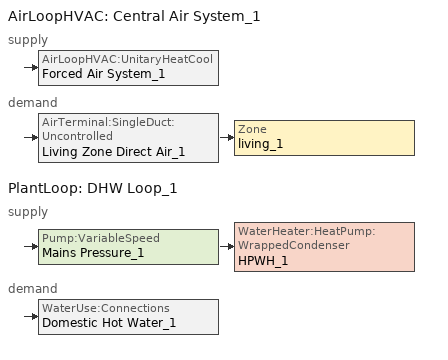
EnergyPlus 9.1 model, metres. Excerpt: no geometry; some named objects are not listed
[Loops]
AirLoopHVAC 'Central Air System_1'
 supply: AirLoopHVAC:UnitaryHeatCool 'Forced Air System_1'
 demand: AirTerminal:SingleDuct:Uncontrolled 'Living Zone Direct Air_1' > Zone 'living_1'
PlantLoop 'DHW Loop_1'
 supply: Pump:VariableSpeed 'Mains Pressure_1' > WaterHeater:HeatPump:WrappedCondenser 'HPWH_1'
 demand: WaterUse:Connections 'Domestic Hot Water_1'
[EnergyManagementSystem:Sensor]
SensibleLoadPredicted_1: living_1; Zone Predicted Sensible Load to Setpoint Heat Transfer Rate
Tout_1: living_1; Zone Outdoor Air Drybulb Temperature
Tin_1; HPWH_amb_temp_1: living_1; Zone Mean Air Temperature
Phiin_1; HPWH_amb_rh_1: living_1; Zone Air Relative Humidity
Win_1: living_1; Zone Mean Air Humidity Ratio
Fan_RTF_Sensor_1: Supply Fan_1; Fan Runtime Fraction
AH_MFR_Sensor_1: Air Demand Inlet Node_1; System Node Mass Flow Rate
AH_VFR_Sensor_1: Air Demand Inlet Node_1; System Node Current Density Volume Flow Rate
AH_Tout_Sensor_1: Air Demand Inlet Node_1; System Node Temperature
AH_Wout_Sensor_1: Air Demand Inlet Node_1; System Node Humidity Ratio
RA_T_Sensor_1: Living Return Node_1; System Node Temperature
RA_W_Sensor_1: Living Return Node_1; System Node Humidity Ratio
HPWH_tank_losses_1: Water Heater_1; Water Heater Heat Loss Rate
HPWH_sens_cool_1: HPWH Coil_1; Cooling Coil Sensible Cooling Rate
HPWH_lat_cool_1: HPWH Coil_1; Cooling Coil Latent Cooling Rate
HPWH_fan_power_1: HPWH Fan_1; Fan Electric Power
T_ctrl_1: Water Heater_1; Water Heater Temperature Node 3
LE_P_1: Water Heater_1; Water Heater Heater 2 Heating Energy
UE_P_1: Water Heater_1; Water Heater Heater 1 Heating Energy
ElecElemUsageSensor_1: Water Heater_1; Water Heater Heating Energy
CoilSensibleCooling_1: DX Cooling Coil_1; Cooling Coil Sensible Cooling Energy
CoilLatentCooling_1: DX Cooling Coil_1; Cooling Coil Latent Cooling Energy
D_MixSensLoss_1: living_1; Zone Mixing Sensible Heat Loss Energy
D_MixSensGain_1: living_1; Zone Mixing Sensible Heat Gain Energy
D_MixLatLoss_1: living_1; Zone Mixing Latent Heat Loss Energy
D_MixLatGain_1: living_1; Zone Mixing Latent Heat Gain Energy
HPWH_sens_clg_1: HPWH Coil_1; Cooling Coil Sensible Cooling Energy
HPWH_lat_clg_1: HPWH Coil_1; Cooling Coil Latent Cooling Energy
HVACFanE_1: Supply Fan_1; Fan Electric Energy
Q_heat_1: Furnace Heating Coil_1; Heating Coil Gas Energy
Q_pilot_1: Furnace Heating Coil_1; Heating Coil Ancillary Gas Energy
DeliveredHeating_1: Furnace Heating Coil_1; Heating Coil Heating Energy
[EnergyManagementSystem:Actuator] Actuated Component Type=Schedule:Constant; Actuated Component Control Type=Schedule Value
Name | Actuated Component Unique
HPWH_Tamb_act_1 | HPWH_Tamb_1
HPWH_RHamb_act_1 | HPWH_RHamb_1
[EnergyManagementSystem:ProgramCallingManager]
AfterWarmUpManager_1: AfterNewEnvironmentWarmUpIsComplete; AfterWarmUp_1
HPWHProgramManager_1: InsideHVACSystemIterationLoop; HPWHControl_1; HPWHInletAir_1
MakeNegativeManager_1: EndOfZoneTimestepBeforeZoneReporting; MakeNegative_1
PVInverterProgramManager: InsideHVACSystemIterationLoop; PVInverterProgram
DeliveredHeatingCoolingManager_1: EndOfSystemTimestepAfterHVACReporting; DeliveredHeatingCoolingProgram_1
HVACOutputReporting: EndOfSystemTimestepBeforeHVACReporting; HeatingFuelConversionProgram_1; HeatingElectricityProgram_1; WaterHeatingFuelConversionProgram_1; ZeroMeterProgram
ApportionPVtoUnitsManager_1: EndOfSystemTimestepAfterHVACReporting; ApportionPVtoUnits_1
[EnergyManagementSystem:Program]
SupplyFanScheduleProgram_1: Set SupplyFanAvailabilityOverride_1 = 1; If (Sensor_HeatingSeasonSchedule == 0) && (SensibleLoadPredicted_1 > 0); Set SupplyFanAvailabilityOverride_1 = 0; ElseIf (Sensor_CoolingSeasonSchedule == 0) && (SensibleLoadPredicted_1 < 0); Set SupplyFanAvailabilityOverride_1 = 0; ElseIf SensibleLoadPredicted_1 == 0; Set SupplyFanAvailabilityOverride_1 = 0; EndIf
CeilingFanScheduleProgram_1: If CeilingFan_sch_1 == 0; Set CeilingFanScheduleOverride_1 = 0; ElseIf Tin_1 <24.3888888889; Set CeilingFanScheduleOverride_1 = 0; Else; Set CeilingFanScheduleOverride_1 = 1; EndIf
InfiltrationProgram_1: Set p_m = 0.14; Set p_s = 0.22; Set s_m = 270; Set s_s = 370; Set z_m = 9.99744; Set z_s = 4.8768; Set f_t = (((s_m/z_m)^p_m)*((z_s/s_s)^p_s)); Set VwindL_1 = (f_t*Vwind_1); Set Tdiff = Tin_1 - Tout_1; Set DeltaT = (@Abs Tdiff); Set c = 0.11416871272; Set Cs = 0.100517720746; Set Cw = 0.141245992202; Set n = 0.67; Set sft = (f_t*0.7); Set Qn = (((c*Cs*(DeltaT^n))^2)+(((c*Cw)*((sft*Vwind_1)^(2*n)))^2))^0.5; Set Tdiff = Tin_1 - Tout_1; Set DeltaT = (@Abs Tdiff); Set QWHV_1 = WH_sch_1*0.0307662536136; Set Qrange_1 = Range_sch_1*0.047194744; Set Qdryer_1 = Clothes_dryer_sch_1*0.047194744; Set Qbath_1 = Bath_sch_1*0.047194744; Set QhpwhOut = 0; Set QhpwhIn = 0; Set QductsOut = DuctLeakExhaustFanEquivalent_1; Set QductsIn = DuctLeakSupplyFanEquivalent_1; Set Qout = QWHV_1+Qrange_1+Qbath_1+Qdryer_1+QhpwhOut+QductsOut; Set Qin = QhpwhIn+QductsIn; Set Qu = (@Abs (Qout - Qin)); Set Qb = (@Min Qout Qin); Set faneff_wh = 0.94389488; Set WholeHouseFanPowerOverride_1= (QWHV_1*300)/faneff_wh; Set faneff_sp = 0.47194744; Set RangeHoodFanPowerOverride_1 = (Qrange_1*300)/faneff_sp; Set BathExhaustFanPowerOverride_1 = (Qbath_1*300)/faneff_sp; Set Q_acctd_for_elsewhere = QhpwhOut + QhpwhIn + QductsOut + QductsIn; Set InfilFlow_1 = (((Qu^2) + (Qn^2))^0.5) - Q_acctd_for_elsewhere; Set InfilFlow_1 = (@Max InfilFlow_1 0); Set InfilFlow_display_1 = (((Qu^2) + (Qn^2))^0.5) - Qu; Set InfMechVent_1 = Qb + InfilFlow_1
NaturalVentilationProgram_1: Set Tdiff = Tin_1 - Tout_1; Set DeltaT = (@Abs Tdiff); Set Phiout = (@RhFnTdbWPb Tout_1 Wout_1 Pbar_1); Set NVArea = 13911.2996933; Set Cs = 0.000179260407789; Set Cw =0.0000870903777142; Set MaxNV = 4.42875477696; Set MaxHR = 0.0115; Set MaxRH = 0.7; Set SGNV = (NVAvail_1*NVArea)*((((Cs*DeltaT)+(Cw*(Vwind_1^2)))^0.5)/1000); If (Wout_1 < MaxHR) && (Phiout < MaxRH) && (Tin_1 > NVSP_1); Set NVadj1 = (Tin_1 - NVSP_1)/(Tin_1 - Tout_1); Set NVadj2 = (@Min NVadj1 1); Set NVadj3 = (@Max NVadj2 0); Set NVadj = SGNV*NVadj3; Set NatVentFlow_1 = (@Min NVadj MaxNV); Else; Set NatVentFlow_1 = 0; EndIf
DuctLeakageProgram_1: Set AH_MFR_1 = AH_MFR_Sensor_1; Set Fan_RTF_1 = Fan_RTF_Sensor_1; Set AH_VFR_1 = AH_VFR_Sensor_1; Set AH_Tout_1 = AH_Tout_Sensor_1; Set AH_Wout_1 = AH_Wout_Sensor_1; Set RA_T_1 = RA_T_Sensor_1; Set RA_W_1 = RA_W_Sensor_1; Set AHZone_T_1 = AHZone_T_Sensor_1; Set AHZone_W_1 =  AHZone_W_Sensor_1; Run CalculateDuctLeakage_1; Set SupplyLeakSensibleActuator_1 = SupplyLeakSensibleLoad_1; Set SupplyLeakLatentActuator_1 = SupplyLeakLatentLoad_1; Set SupplyDuctLoadToLivingActuator_1 = SupplyDuctLoadToLiving_1; Set ConductionToAHZoneActuator_1 = ConductionToAHZone_1; Set SensibleLeakageToAHZoneActuator_1 = SensibleLeakageToAHZone_1; Set LatentLeakageToAHZoneActuator_1 = LatentLeakageToAHZone_1; Set ReturnSensibleLeakageActuator_1 = ReturnSensibleLeakage_1; Set ReturnLatentLeakageActuator_1 = ReturnLatentLeakage_1; Set ReturnDuctLoadToPlenumActuator_1 = ReturnDuctLoadToPlenum_1; Set ReturnConductionToAHZoneActuator_1 = ReturnConductionToAHZone_1; Set AHZoneToLivingFlowRateActuator_1 = AHZoneToLivingFlowRate_1; Set LivingToAHZoneFlowRateActuator_1 = LivingToAHZoneFlowRate_1
AfterWarmUp_1: Set Warmup_1 = 1
HPWHInletAir_1: Set T_hpwh_inlet = HPWH_amb_temp_1; Set HPWH_Tamb_act_1 = T_hpwh_inlet; Set HPWH_RHamb_act_1 = HPWH_amb_rh_1/100; Set HPWH_sens_act_1 = 0 - (HPWH_sens_cool_1*1.0) - (HPWH_tank_losses_1*1.0) + (HPWH_fan_power_1*1.0); Set HPWH_lat_act_1 = 0 - (HPWH_lat_cool_1*1.0)
HPWHControl_1: Set UESchedOverride_1 = 49.7766666667; Set HPSchedOverride_1 = 51.6666666667; Set UEMax = (@TrendMax UETrend_1 2); Set LEMax = (@TrendMax LETrend_1 2); Set ElemOn = (@Max UEMax LEMax); If (T_ctrl_1 < 40.3766666667) || ((ElemOn > 0) && (T_ctrl_1 < 51.2766666667)); Set LESchedOverride_1 = 70; Set HPSchedOverride_1 = 0; Else; Set LESchedOverride_1 = 0; Set HPSchedOverride_1 = 51.6666666667; EndIf
MakeNegative_1: Set ElecElemUsage_1 = ElecElemUsageSensor_1; Set ElecElemUsageNeg_1 = 0 - ElecElemUsage_1
PVInverterProgram: Set PLR = PVPwr/4800.0; If PLR > 0; Set InvEff1 = PLR*0.96; Set InvEff2 = InvEff1 - 0.003; Set InvEff = InvEff2/PLR; Else; Set InvEff = 0; EndIf
DeliveredHeatingCoolingProgram_1: Set StepsPerHour = ZoneTimeStep / SystemTimeStep; Set d1 = D_MixSensLoss_1; Set d2 = D_MixSensGain_1; Set d3 = D_MixLatLoss_1; Set d4 = D_MixLatGain_1; Set d5 = S_LeakSens_1; Set d6 = S_LeakLat_1; Set d7 = S_CondSens_1; Set d8 = R_LeakSens_1; Set d9 = R_LeakLat_1; Set d10 = R_CondSens_1; Set EMSHeatingDuctLosses_1 = (@Max 0  ((d2 - d1) - d5 - d7 - d8 - d10)); Set EMSCoolingDuctLossesSens_1 = (@Max 0  ((d2 - d1) + d5 + d7 + d8 + d10)); Set EMSCoolingDuctLossesLatent_1 = (@Max 0  ((d4 - d3) + d6 + d9)); Set E_supp = 0; Set E_supp_fb = 0; Set DeliveredHeatingHP = 0; Set DeliveredHeating_fb = 0; Set SC_fb = 0; Set LC_fb = 0; Set x = DeliveredHeating_1 + DeliveredHeatingHP + DeliveredHeating_fb; Set EMSDeliveredHeatingInclDucts_1 = x * StepsPerHour; Set EMSDeliveredHeatingSupp_1 = (E_supp + E_supp_fb) * StepsPerHour; Set EMSDeliveredCoolingSensInclDucts_1 = (CoilSensibleCooling_1 + SC_fb) * StepsPerHour; If (x + E_supp + E_supp_fb) > 0; Set f_supp = (E_supp + E_supp_fb) / (x + E_supp + E_supp_fb); Else; Set f_supp = 0; EndIf; Set EMSDeliveredHeating_1 = EMSDeliveredHeatingInclDucts_1-(EMSHeatingDuctLosses_1*(1-f_supp)); Set EMSDeliveredHeatingSupp_1 = EMSDeliveredHeatingSupp_1-(EMSHeatingDuctLosses_1*f_supp); Set EMSDeliveredHeatingWithSupp_1 = EMSDeliveredHeating_1 + EMSDeliveredHeatingSupp_1; Set EMSDeliveredCoolingSens_1 = EMSDeliveredCoolingSensInclDucts_1 - EMSCoolingDuctLossesSens_1; Set DehumRemovedWater = 0; Set EMSDeliveredCoolingLatentHVAC_1 = (CoilLatentCooling_1 + LC_fb) - EMSCoolingDuctLossesLatent_1; Set EMSDeliveredCoolingLatentDehum_1 = DehumRemovedWater * 2454031.86336; Set EMSDeliveredCoolingLatentHVAC_1 = EMSDeliveredCoolingLatentHVAC_1 * StepsPerHour; Set EMSDeliveredCoolingLatentDehum_1 = EMSDeliveredCoolingLatentDehum_1 * StepsPerHour; Set HVACPumpE = 0; Set HVACFanE_fb = 0; If HVACFanE_1 > 0 || HVACFanE_fb > 0; If EMSDeliveredHeating_1 > 0; Set HVACFanPumpE_Heat_1 = ((HVACFanE_1 + HVACFanE_fb)*1); Set HVACFanPumpE_Cool_1 = 0; ElseIf EMSDeliveredCoolingSens_1 > 0; Set HVACFanPumpE_Heat_1 = 0; Set HVACFanPumpE_Cool_1 = ((HVACFanE_1 + HVACFanE_fb)*1); EndIf; Else; Set HVACFanPumpE_Heat_1 = 0; Set HVACFanPumpE_Cool_1 = 0; EndIf
ZeroMeterProgram: Set EMSZeroMeter = 0
HeatingFuelConversionProgram_1: Set Q_heat_HP = 0; Set Q_heat_fb = 0; Set Q_FuelOil_1 = 0; Set Q_Propane_1 = 0; Set Q_Gas_1 = Q_heat_1 + Q_pilot_1
HeatingElectricityProgram_1: Set Q_heat_HP = 0; Set Q_heat_fb = 0; Set E_supp = 0; Set E_supp_fb = 0; Set E_mshp_fb = 0; Set E_defrost_fb = 0; Set E_Heat_1 = 0; Set E_Heat_supp_1 = 0
WaterHeatingFuelConversionProgram_1: Set Q_WH = 0; Set Q_WH_FuelOil_1 = 0; Set Q_WH_Propane_1 = 0; Set Q_WH_Gas_1 = 0; Set Q_Unit_oil_1 = Q_WH_FuelOil_1 + Q_H_FuelOil_1; Set Q_Unit_propane_1 = Q_WH_Propane_1 + Q_H_Propane_1
ApportionPVtoUnits_1: Set pv_generation_unit_1 = (pv_generation_bldg_1 + pv_inverter_losses_1) * 1.0
[ZoneControl:Thermostat]
living_1 Zone Thermostat: Zone=living_1; Control Type Schedule=LivingZoneControl_1; Control 1=living_1 Zone Temperature SP
[ThermostatSetpoint:DualSetpoint]
living_1 Zone Temperature SP: Heating Setpoint Temperature Schedule=HeatingSetPoint_1; Cooling Setpoint Temperature Schedule=CoolingSetPoint_1
[WaterUse:Equipment]
Name | Peak Flow rate {m^3/s} | Flow Rate Fraction Schedule | Target Temperature Schedule
Clothes Washer_1 | 0.000673689 | ClothesWasher_1 | CWWaterTempSchedule_1
Dishwasher_1 | 0.000111604 | Dishwasher_1 | DWWaterTempSchedule
Sinks_1 | 0.000210891 | Sinks_1 | SSBWaterTempSchedule
Showers_1 | 0.000284557 | Showers_1 | SSBWaterTempSchedule
Baths_1 | 0.000488829 | Baths_1 | SSBWaterTempSchedule
[EnergyManagementSystem:GlobalVariable]
DuctLeakSupplyFanEquivalent_1: DuctLeakExhaustFanEquivalent_1
[EnergyManagementSystem:OutputVariable]
Name | EMS Variable | Type of Data in Variable | Update Frequency | EMS Program or Subroutine | Units
Zone Infil Flow Rate_1 | InfilFlow_display_1 | Averaged | ZoneTimestep | InfiltrationProgram_1 | m3/s
Zone Infil/MechVent Flow Rate_1 | InfMechVent_1 | Averaged | ZoneTimestep | InfiltrationProgram_1 | m3/s
Whole House Fan Vent Flow Rate_1 | QWHV_1 | Averaged | ZoneTimestep | InfiltrationProgram_1 | m3/s
Range Hood Fan Vent Flow Rate_1 | Qrange_1 | Averaged | ZoneTimestep | InfiltrationProgram_1 | m3/s
Bath Exhaust Fan Vent Flow Rate_1 | Qbath_1 | Averaged | ZoneTimestep | InfiltrationProgram_1 | m3/s
Clothes Dryer Exhaust Fan Vent Flow Rate_1 | Qdryer_1 | Averaged | ZoneTimestep | InfiltrationProgram_1 | m3/s
Local Wind Speed_1 | VwindL_1 | Averaged | ZoneTimestep | InfiltrationProgram_1 | m/s
Zone Natural Ventilation Flow Rate_1 | NatVentFlow_1 | Averaged | ZoneTimestep | NaturalVentilationProgram_1 | m3/s
ElecElemUsageOutputVariable_1 | ElecElemUsage_1 | Summed | SystemTimestep | MakeNegative_1
ElecElemUsageNegOutputVariable_1 | ElecElemUsageNeg_1 | Summed | SystemTimestep | MakeNegative_1
EMSDeliveredCoolingSensInclDuctsOutputVariable_1 | EMSDeliveredCoolingSensInclDucts_1 | Summed | ZoneTimestep | DeliveredHeatingCoolingProgram_1 | J
EMSDeliveredHeatingInclDuctsOutputVariable_1 | EMSDeliveredHeatingInclDucts_1 | Summed | ZoneTimestep | DeliveredHeatingCoolingProgram_1 | J
EMSDeliveredCoolingSensOutputVariable_1 | EMSDeliveredCoolingSens_1 | Summed | ZoneTimestep | DeliveredHeatingCoolingProgram_1 | J
EMSDeliveredHeatingOutputVariable_1 | EMSDeliveredHeating_1 | Summed | ZoneTimestep | DeliveredHeatingCoolingProgram_1 | J
EMSDeliveredHeatingSuppOutputVariable_1 | EMSDeliveredHeatingSupp_1 | Summed | ZoneTimestep | DeliveredHeatingCoolingProgram_1 | J
EMSDeliveredHeatingWithSuppOutputVariable_1 | EMSDeliveredHeatingWithSupp_1 | Summed | ZoneTimestep | DeliveredHeatingCoolingProgram_1 | J
EMSCoolingDuctLossesSensOutputVariable_1 | EMSCoolingDuctLossesSens_1 | Summed | ZoneTimestep | DeliveredHeatingCoolingProgram_1 | J
EMSCoolingDuctLossesLatentOutputVariable_1 | EMSCoolingDuctLossesLatent_1 | Summed | ZoneTimestep | DeliveredHeatingCoolingProgram_1 | J
EMSHeatingDuctLossesOutputVariable_1 | EMSHeatingDuctLosses_1 | Summed | ZoneTimestep | DeliveredHeatingCoolingProgram_1 | J
EMSDeliveredCoolingLatentHVACOutputVariable_1 | EMSDeliveredCoolingLatentHVAC_1 | Summed | ZoneTimestep | DeliveredHeatingCoolingProgram_1 | J
Heating HVAC Fan Pump EMS_1 | HVACFanPumpE_Heat_1 | Summed | SystemTimestep | DeliveredHeatingCoolingProgram_1 | J
Cooling HVAC Fan Pump EMS_1 | HVACFanPumpE_Cool_1 | Summed | SystemTimestep | DeliveredHeatingCoolingProgram_1 | J
EMSDeliveredCoolingLatentDehumOutputVariable_1 | EMSDeliveredCoolingLatentDehum_1 | Summed | ZoneTimestep | DeliveredHeatingCoolingProgram_1 | J
HPWH_sens_clg_OutputVariable_1 | HPWH_sens_clg_1 | Summed | ZoneTimestep | DeliveredHeatingCoolingProgram_1 | J
HPWH_lat_clg_OutputVariable_1 | HPWH_lat_clg_1 | Summed | ZoneTimestep | DeliveredHeatingCoolingProgram_1 | J
ZeroMeter | EMSZeroMeter | Summed | SystemTimestep | ZeroMeterProgram | J
Heating Electricity_1 | E_Heat_1 | Summed | SystemTimestep | HeatingElectricityProgram_1 | J
HeatingSupp Electricity_1 | E_Heat_supp_1 | Summed | SystemTimestep | HeatingElectricityProgram_1 | J
Heating FuelOil_1 | Q_FuelOil_1 | Summed | SystemTimestep | HeatingFuelConversionProgram_1 | m3
Heating Propane_1 | Q_Propane_1 | Summed | SystemTimestep | HeatingFuelConversionProgram_1 | m3
Heating Gas_1 | Q_Gas_1 | Summed | SystemTimestep | HeatingFuelConversionProgram_1 | J
Water Heating FuelOil_1 | Q_WH_FuelOil_1 | Summed | SystemTimestep | WaterHeatingFuelConversionProgram_1 | m3
Water Heating Propane_1 | Q_WH_Propane_1 | Summed | SystemTimestep | WaterHeatingFuelConversionProgram_1 | m3
Water Heating Gas_1 | Q_WH_Gas_1 | Summed | SystemTimestep | WaterHeatingFuelConversionProgram_1 | J
Unit oil_1 | Q_Unit_oil_1 | Summed | SystemTimestep | WaterHeatingFuelConversionProgram_1 | m3
Unit propane_1 | Q_Unit_propane_1 | Summed | SystemTimestep | WaterHeatingFuelConversionProgram_1 | m3
Apportioned PV Generation_1 | pv_generation_unit_1 | Summed | ZoneTimestep | ApportionPVtoUnits_1 | J
[EnergyManagementSystem:Subroutine]
CalculateDuctLeakage_1: Set f_sup = 0.0684815184815; Set f_ret = 0.05004995005; Set f_OA = 0.0; Set OAFlowRate = f_OA * AH_VFR_1; Set SupplyLeakFlowRate = f_sup * AH_VFR_1; Set ReturnLeakFlowRate = f_ret * AH_VFR_1; Set AHZoneToLivingFlowRate_1 = (@Abs (SupplyLeakFlowRate - ReturnLeakFlowRate - OAFlowRate)); Set LivingToAHZoneFlowRate_1 = 0; Set DuctLeakSupplyFanEquivalent_1 = 0; Set DuctLeakExhaustFanEquivalent_1 = OAFlowRate; If (AH_MFR_1 > 0); Set h_SA = (@HFnTdbW AH_Tout_1 AH_Wout_1); Set h_AHZone = (@HFnTdbW AHZone_T_1 AHZone_W_1); Set h_RA = (@HFnTdbW RA_T_1 RA_W_1); Set h_fg = (@HfgAirFnWTdb AH_Wout_1 AH_Tout_1); Set SALeakageQtot = f_sup * AH_MFR_1 * (h_RA - h_SA); Set SupplyLeakLatentLoad_1 = f_sup * AH_MFR_1 * h_fg * (RA_W_1 - AH_Wout_1); Set SupplyLeakSensibleLoad_1 = SALeakageQtot - SupplyLeakLatentLoad_1; Set expTerm = (Fan_RTF_1 / (AH_MFR_1 * 1006.0)) * 35.8087883959; Set expTerm = 0 - expTerm; If expTerm <= -20; Set Tsupply = AHZone_T_1; Else; Set Tsupply = AHZone_T_1 + ((AH_Tout_1 - AHZone_T_1) * (@Exp expTerm)); EndIf; Set SupplyDuctLoadToLiving_1 = AH_MFR_1 * 1006.0 * (Tsupply - AH_Tout_1); Set ConductionToAHZone_1 = 0 - SupplyDuctLoadToLiving_1; Set expTerm = (Fan_RTF_1 / (AH_MFR_1 * 1006.0)) * 28.9997266052; Set expTerm = 0 - expTerm; If expTerm <= -20; Set Treturn = AHZone_T_1; Else; Set Treturn = AHZone_T_1 + ((RA_T_1 - AHZone_T_1) * (@Exp expTerm)); EndIf; Set ReturnDuctLoadToPlenum_1 = AH_MFR_1 * 1006.0 * (Treturn - RA_T_1); Set ReturnConductionToAHZone_1 = 0 - ReturnDuctLoadToPlenum_1; Set ReturnLatentLeakage_1 = 0; Set ReturnSensibleLeakage_1 = f_ret * AH_MFR_1 * 1006.0 * (AHZone_T_1 - RA_T_1); Set QtotLeakageToAHZone = f_sup * AH_MFR_1 * (h_SA - h_AHZone); Set LatentLeakageToAHZone_1 = f_sup * AH_MFR_1 * h_fg * (AH_Wout_1 - AHZone_W_1); Set SensibleLeakageToAHZone_1 = QtotLeakageToAHZone - LatentLeakageToAHZone_1; Else; Set SupplyLeakLatentLoad_1 = 0; Set SupplyLeakSensibleLoad_1 = 0; Set SupplyDuctLoadToLiving_1 = 0; Set ConductionToAHZone_1 = 0; Set ReturnDuctLoadToPlenum_1 = 0; Set ReturnConductionToAHZone_1 = 0; Set ReturnLatentLeakage_1 = 0; Set ReturnSensibleLeakage_1 = 0; Set LatentLeakageToAHZone_1 = 0; Set SensibleLeakageToAHZone_1 = 0; EndIf
[AirLoopHVAC]
Central Air System_1: Design Supply Air Flow rate {m^3/s}=0.482259
[AirLoopHVAC:UnitaryHeatCool]
Forced Air System_1: Availability Schedule=AlwaysOn; Supply Air Fan Operating Mode Schedule=SupplyFanOperation_1; Maximum Supply Air Temperature {C}=48.8889; Supply Air Flow Rate During Cooling Operation {m^3/s}=0.482259; Supply Air Flow Rate During Heating Operation {m^3/s}=0.354296; Supply Air Flow Rate When No Cooling or Heating is Needed {m^3/s}=0; Controlling Zone or Thermostat Location=living_1; Supply Fan=Supply Fan_1; Fan Placement=BlowThrough; Heating Coil=Furnace Heating Coil_1; Cooling Coil=DX Cooling Coil_1; Dehumidification Control Type=None
[Coil:Heating:Fuel]
Furnace Heating Coil_1: Availability Schedule=HeatingSeasonSchedule; Fuel Type=NaturalGas; Burner Efficiency=0.78; Nominal Capacity {W}=11733.7; Parasitic Electric Load=76; Parasitic Fuel Load=0
[Coil:Cooling:DX:SingleSpeed]
DX Cooling Coil_1: Availability Schedule=CoolingSeasonSchedule; Rated Total Cooling Capacity {W}=8028.27; Rated High Speed Sensible Heat Ratio=0.740402; Rated High Speed COP=3.95079; Rated Air Flow Rate {m^3/s}=0.415928; Rated Evaporator Fan Power Per Volume Flow Rate {W/(m^3/s)}=773.391; Total Cooling Capacity Function of Temperature Curve=Cool-Cap-fT; Total Cooling Capacity Function of Flow Fraction Curve=Cool-Cap-fFF; Energy Input Ratio Function of Temperature Curve=Cool-EIR-fT; Energy Input Ratio Function of Flow Fraction Curve=Cool-EIR-fFF; Part Load Fraction Correlation Curve=Cool-PLF-fPLR; Nominal Time for Condensate Removal to Begin {s}=1000; Ratio of Initial Moisture Evaporation Rate and Steady State Latent Capacity=1.5; Maximum Cycling Rate {cycles/hr}=3; Latent Capacity Time Constant {s}=45; Condenser Type=AirCooled; Crankcase Heater Capacity {W}=0; Maximum Outdoor Dry-Bulb Temperature for Crankcase Heater Operation {C}=12.7778; Condensate Collection Water Storage Tank=Condensate Tank 1_1
[Fan:OnOff] Motor Efficiency=1; Motor In Airstream Fraction=1
Name | Availability Schedule | Fan Efficiency | Pressure Rise {Pa} | Maximum Flow Rate {m^3/s} | Maximum Flow Rate
Supply Fan_1 | SupplyFanAvailability_1 | 0.117562 | 124.55 | 0.482263
HPWH Fan_1 | AlwaysOn | 0.234952 | 23 |  | 0.0854225
[WaterUse:Storage]
Condensate Tank 1_1: Water Quality Subcategory=CC2 Condensate Drain Tank; Maximum Capacity {m3}=2; Initial Volume {m3}=0; Type of Supply Controlled by Float Valve=None; Water Thermal Mode=ScheduledTemperature; Water Temperature Schedule=DWWaterTempSchedule; Ambient Temperature Indicator=Zone; Zone=dummy
[AirTerminal:SingleDuct:Uncontrolled]
Living Zone Direct Air_1: Availability Schedule=AlwaysOn; Maximum Flow Rate {m^3/s}=0.482259
[AirLoopHVAC:ReturnPlenum]
Return Plenum_1: Zone=RA Duct Zone_1
[Zone equipment]
living_1: Living Zone Direct Air_1
[Sizing:Plant]
DHW Loop_1: Loop Type=Heating; Design Loop Exit Temperature {C}=51.6667; Loop Design Temperature Difference {deltaC}=5.55556
[PlantLoop]
DHW Loop_1: Fluid Type=Water; Plant Equipment Operation Scheme=DHW Loop Operation_1; Maximum Loop Temperature {C}=100; Minimum Loop Temperature {C}=0; Maximum Loop Flow Rate {m^3/s}  (This size represents the physical limitations to flow due to losses in the piping system. For BEopt we assume that the pipes are always adequately sized)=0.01; Minimum Loop Flow Rate {m^3/s}=0; Plant Loop Volume {m^3}=0.003; Load Distribution Scheme=Optimal
[PlantEquipmentOperationSchemes]
DHW Loop Operation_1: Control Scheme 1=DHW Control Scheme_1; Control Scheme 1 Schedule=AlwaysOn
[PlantEquipmentOperation:HeatingLoad]
DHW Control Scheme_1: Load Range 1 Lower Limit {W}=0; Load Range 1 Upper Limit {W}=1000000000000000; Priority Control 1 Equip List=DHW Plant Equipment_1
[Pump:VariableSpeed]
Mains Pressure_1: Design Flow Rate {m^3/s}=0.01; Rated Pump Head {Pa}=1; Rated Power Consumption {W}=0; Motor Efficiency=1; Fraction of Motor Inefficiencies to Fluid Stream=0; Coefficient 1 of the Part Load Performance Curve=0; Coefficient 2 of the Part Load Performance Curve=1; Coefficient 3 of the Part Load Performance Curve=0; Coefficient 4 of the Part Load Performance Curve=0; Minimum Flow Rate {m^3/s}=0; Pump Control Type=Intermittent
[PlantEquipmentList]
DHW Plant Equipment_1: HPWH_1
[WaterHeater:HeatPump:WrappedCondenser]
HPWH_1: Compressor Setpoint Temperature Schedule=WaterHeaterSP1Schedule; Dead Band Temperature Difference {deltaC}=0.5; Condenser Bottom Location=0.0869862; Condenser Top Location=0.559813; Evaporator Air Flow Rate {m3/s}=0.0854225; Inlet Air Configuration=Schedule; Inlet Air Temperature Schedule=HPWH_Tamb_1; Inlet Air Humidity Schedule=HPWH_RHamb_1; Tank=Water Heater_1; DX Coil=HPWH Coil_1; Minimum Inlet Air Temperature for Compressor Operation {C}=7.22222; Maximum Inlet Air Temperature for Compressor Operation {C}=48.8889; Compressor Location=Schedule; Compressor Ambient Temperature Schedule=HPWH_Tamb_1; Fan=HPWH Fan_1; Fan Placement=DrawThrough; On Cycle Parasitic Electric Load {W}=0; Off Cycle Parasitic Electric Load {W}=0; Parasitic Heat Rejection Location=Outdoors; Tank Element Control Logic=MutuallyExclusive; Control Sensor 1 Height in Stratified Tank=0.818188; Control Sensor 1 Weight=1; Control Sensor 2 Height in Stratified Tank=0.818188
[WaterHeater:Stratified]
Water Heater_1: Tank Volume {m3}=0.170344; Tank Height {m}=1.0335; Tank Shape=VerticalCylinder; Heater Priority Control=MasterSlave; Heater 1 Setpoint Temperature Schedule=HPWHTopElementSetpoint_1; Heater 1 Deadband Temperature Difference {deltaC}=25; Heater 1 Capacity {W}=4500; Heater 1 Height {m}=0.732062; Heater 2 Setpoint Temperature Schedule=HPWHBottomElementSetpoint_1; Heater 2 Deadband Temperature Difference {deltaC}=30; Heater 2 Capacity {W}=4500; Heater 2 Height {m}=0.129188; Heater Fuel Type=Electricity; Heater Thermal Efficiency=1; Off Cycle Parasitic Fuel Consumption Rate {W}=3; Off Cycle Parasitic Fuel Type=Electricity; Off Cycle Parasitic Heat Fraction to Tank=0; Off Cycle Parasitic Height {m}=0; On Cycle Parasitic Fuel Consumption Rate {W}=3; On Cycle Parasitic Fuel Type=Electricity; On Cycle Parasitic Heat Fraction to Tank=0; On Cycle Parasitic Height {m}=0; Ambient Temperature Indicator=Schedule; Ambient Temperature Schedule=HPWH_Tamb_1; Uniform Skin Loss Coefficient per Unit Area to Ambient Temperature {W/m2-K}=1.13221; Skin Loss Fraction to Zone=1; Off Cycle Flue Loss Coefficient to Ambient Temperature {W/K}=0; Off Cycle Flue Loss Fraction to Zone=1; Use Side Effectiveness=1; Use Side Inlet Height {m}=0; Use Side Outlet Height {m}=autocalculate; Source Side Effectiveness=1; Source Side Inlet Height {m}=0.1; Source Side Outlet Height {m}=0; Inlet Mode=Fixed; Use Side Design Flow Rate {m3/s}=0.00283433; Source Side Design Flow Rate {m3/s}=autosize; Number of Nodes=12; Additional Destratification Conductivity {W/m-K}=0
[Coil:WaterHeating:AirToWaterHeatPump:Wrapped]
HPWH Coil_1: Rated Heating Capacity {W}=1400; Rated COP {W/W}=2.8; Rated Sensible Heat Ratio=0.88; Rated Evaporator Inlet Air Dry-Bulb Temperature {C}=19.7222; Rated Evaporator Inlet Air Wet-Bulb Temperature {C}=13.4787; Rated Condenser Inlet Water Temperature {C}=48.89; Rated Evaporator Air Flow Rate {m3/s}=0.0854225; Evaporator Fan Power Included in Rated COP=Yes; Crankcase Heater Capacity {W}=0; Maximum Ambient Temperature for Crankcase Heater Operation {C}=0; Evaporator Air Temperature Type for Curve Objects=WetBulbTemperature; Heating Capacity Function of Temperature Curve=HPWH-Cap-fT; Heating COP Function of Temperature Curve=HPWH-COP-fT
[EnergyManagementSystem:TrendVariable] Number of Timesteps to be Logged=2
Name | EMS Variable
HPWH_on_off_1 | HPWH_sens_cool_1
UETrend_1 | UE_P_1
LETrend_1 | LE_P_1
[SetpointManager:Scheduled]
DHW Loop Setpoint Manager_1: Control Variable=Temperature; Schedule=DHWSupplySetpoint; Setpoint Node or NodeList=DHW Supply Outlet Node_1
[WaterUse:Connections]
Domestic Hot Water_1: Drain Water Heat Exchanger Type=None; Water Use Equipment 1=Sinks_1; Water Use Equipment 2=Showers_1; Water Use Equipment 3=Clothes Washer_1; Water Use Equipment 4=Dishwasher_1; Water Use Equipment 5=Baths_1
[ElectricLoadCenter:Distribution]
Electric Load Center: Generator List=PV list; Generator Operation Scheme Type=Baseload; Demand Limit Scheme Purchased Electric Demand Limit {W}=0; Electrical Buss Type=DirectCurrentWithInverter; Inverter Object=PV Inverter
[ElectricLoadCenter:Generators]
PV list: Generator 1=PV System; Generator 1 Rated Electric Power Output {W}=4000; Generator 1 Availability Schedule=AlwaysOn
[Generator:Photovoltaic]
PV System: Surface=PV Panel; Module Performance=PV Module; Heat Transfer Integration Mode=Decoupled; Number of Modules in Parallel=1; Number of Modules in Series=22.9947
[PhotovoltaicPerformance:Sandia]
PV Module: Active Area {m2}=1.317; Number of Cells in Series=72; Number of Cells in Parallel=1; Short Circuit Current {A}=4.8; Open Circuit Voltage {V}=43.4; Current at Maximum Power Point {A}=4.4; Voltage at Maximum Power Point {V}=34; Sandia Database Parameter aIsc {1/K}=0.00026; Sandia Database Parameter aImp {1/K}=-0.00052; Sandia Database Parameter c0=1.0206; Sandia Database Parameter c1=-0.0206; Sandia Database Parameter BVoc0 {V/K}=-0.17; Sandia Database Parameter mBVoc {V/K}=0; Sandia Database Parameter BVmp0 {V/K}=-0.17; Sandia Database Parameter mBVmp {V/K}=0; Diode Factor=1.279; Sandia Database Parameter c2=-0.14909; Sandia Database Parameter c3=-8.95853; Sandia Database Parameter a0=0.938; Sandia Database Parameter a1=0.054228; Sandia Database Parameter a2=-0.0099032; Sandia Database Parameter a3=0.00072969; Sandia Database Parameter a4=-1.9074e-05; Sandia Database Parameter b0=1; Sandia Database Parameter b1=-0.002438; Sandia Database Parameter b2=0.0003103; Sandia Database Parameter b3=-1.246e-05; Sandia Database Parameter b4=2.11e-07; Sandia Database Parameter b5=-1.36e-09; Sandia Database Parameter Delta(Tc) {deltaC}=3; Sandia Database Parameter fd=1; Sandia Database Parameter a=-3.56; Sandia Database Parameter b=-0.075; Sandia Database Parameter c4=0.998; Sandia Database Parameter c5=0.002; Sandia Database Parameter Ix0=4.75; Sandia Database Parameter Ixx0=3.14; Sandia Database Parameter c6=1.159; Sandia Database Parameter c7=-0.159
[ElectricLoadCenter:Inverter:FunctionOfPower]
PV Inverter: Availability Schedule=AlwaysOn; Efficiency Function of Power Curve=InverterCurve; Rated Maximum Continuous Input Power {W}=4800; Minimum Efficiency=0; Maximum Efficiency=1; Minimum Power Output=15.12; Maximum Power=4800
[Schedule:Constant]
Name | Schedule Type | Hourly Value
AlwaysOn; SupplyFanAvailability_1 | FRACTION | 1
CoolingSeasonSchedule; HeatingSeasonSchedule | ON/OFF | 1
CWWaterTempSchedule_1 | TEMPERATURE | 33.6111
DHWSupplySetpoint; DWWaterTempSchedule; WaterHeaterSP1Schedule | TEMPERATURE | 51.6667
HPWHBottomElementSetpoint_1 | TEMPERATURE | -60
HPWHTopElementSetpoint_1 | TEMPERATURE | 42.6666
LivingZoneControl_1 | MULTIPLIER | 4
SSBWaterTempSchedule | TEMPERATURE | 43.3333
SupplyFanOperation_1 | MULTIPLIER | 0
HPWH_Tamb_1 | TEMPERATURE | 23
HPWH_RHamb_1 | RelativeHumidity | 0.5
[Schedule:Day:Hourly]
CoolingSetPointDesignDay_1: TEMPERATURE, 23.8889, 23.8889, 23.8889, 23.8889, 23.8889, 23.8889, 23.8889, 23.8889, 23.8889, 23.8889, 23.8889, 23.8889, 23.8889, 23.8889, 23.8889, 23.8889, 23.8889, 23.8889, 23.8889, 23.8889, 23.8889, 23.8889, 23.8889, 23.8889
CoolingSetPointWeekday_1; CoolingSetPointWeekend_1: TEMPERATURE, 24.4444, 24.4444, 24.4444, 24.4444, 24.4444, 24.4444, 24.4444, 24.4444, 24.4444, 24.4444, 24.4444, 24.4444, 24.4444, 24.4444, 24.4444, 24.4444, 24.4444, 24.4444, 24.4444, 24.4444, 24.4444, 24.4444, 24.4444, 24.4444
HeatingSetPointDesignDay_1: TEMPERATURE, 21.1111, 21.1111, 21.1111, 21.1111, 21.1111, 21.1111, 21.1111, 21.1111, 21.1111, 21.1111, 21.1111, 21.1111, 21.1111, 21.1111, 21.1111, 21.1111, 21.1111, 21.1111, 21.1111, 21.1111, 21.1111, 21.1111, 21.1111, 21.1111
HeatingSetPointWeekday_1; HeatingSetPointWeekend_1: TEMPERATURE, 21.6667, 21.6667, 21.6667, 21.6667, 21.6667, 21.6667, 21.6667, 21.6667, 21.6667, 21.6667, 21.6667, 21.6667, 21.6667, 21.6667, 21.6667, 21.6667, 21.6667, 21.6667, 21.6667, 21.6667, 21.6667, 21.6667, 21.6667, 21.6667
[Schedule:Week:Compact]
CoolingSetPointWeek_1: For: Weekdays, CoolingSetPointWeekday_1, For: CustomDay1, CoolingSetPointWeekday_1, For: CustomDay2, CoolingSetPointWeekend_1, For: SummerDesignDay, CoolingSetPointDesignDay_1, For: AllOtherDays, CoolingSetPointWeekend_1
HeatingSetPointWeek_1: For: Weekdays, HeatingSetPointWeekday_1, For: CustomDay1, HeatingSetPointWeekday_1, For: CustomDay2, HeatingSetPointWeekend_1, For: WinterDesignDay, HeatingSetPointDesignDay_1, For: AllOtherDays, HeatingSetPointWeekend_1
[Schedule:Year]
CoolingSetPoint_1: TEMPERATURE, CoolingSetPointWeek_1, 1, 1, 12, 31
HeatingSetPoint_1: TEMPERATURE, HeatingSetPointWeek_1, 1, 1, 12, 31
[Schedule:File] Name of File=dhw.csv; Rows to skip at top=1; Number of hours of data=8760; Column separator=Comma; Interpolate to Timestep=No; Minutes per Item=10
Name | Column Number
Baths_1 | 5
ClothesWasher_1 | 3
Dishwasher_1 | 4
Showers_1 | 1
Sinks_1 | 2
[Curve:Biquadratic]
Cool-Cap-fT: 1.5509, -0.0750501, 0.00309714, 0.00240111, -5.0544e-05, -0.000427281, 13.88, 23.88, 18.33, 51.66
Cool-EIR-fT: -0.304283, 0.118048, -0.00342467, -0.00626191, 0.000695427, -0.000469975, 13.88, 23.88, 18.33, 51.66
HPWH-Cap-fT: 0.563, 0.0437, 0.000039, 0.0055, -0.000148, -0.000145, 0, 100, 0, 100
HPWH-COP-fT: 1.1332, 0.063, -9.79e-05, -0.00972, -2.14e-05, -0.000686, 0, 100, 0, 100
[Curve:Quadratic]
Cool-PLF-fPLR: 0.93, 0.07, 0, 0, 1, 0.7, 1
Cool-Cap-fFF: 0.718605, 0.4101, -0.128705, 0, 2, 0, 2
Cool-EIR-fFF: 1.323, -0.477711, 0.154712, 0, 2, 0, 2
[Curve:Linear]
InverterCurve: Coefficient1 Constant=1; Coefficient2 x=0; Minimum Value of x=0; Maximum Value of x=1
